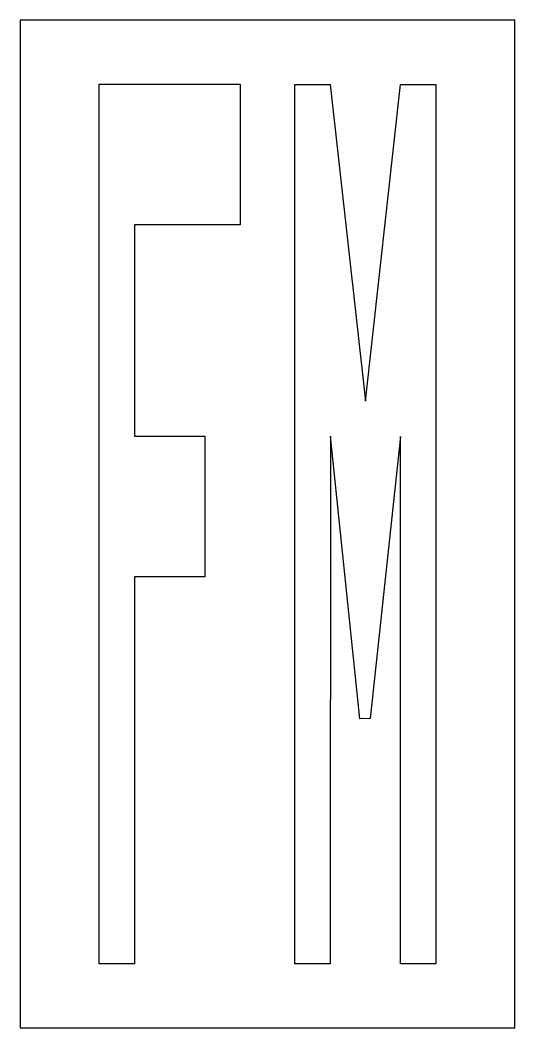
# Model space of a CAD drawing. Extents: x 0 to 27, y 0 to 55.
import ezdxf

# ---------------------------------------------------------------- set-up
doc = ezdxf.new("R2010")
doc.units = 0
doc.layers.add('CUT', color=7, linetype='Continuous')
doc.layers.add('OUTSIDE', color=1, linetype='Continuous')

msp = doc.modelspace()

# ---------------------------------------------------------------- linework, layer by layer
at = {"layer": 'CUT'}
for points in [[(12, 51.5), (12, 43.82), (6.2352, 43.82), (6.2352, 32.3), (10.0752, 32.3), (10.0752, 24.62), (6.2352, 24.62), (6.2352, 3.5), (4.3152, 3.5), (4.3152, 51.5)], [(16.92, 51.4808), (18.84, 34.196), (20.76, 51.4808), (22.6848, 51.4808), (22.6848, 3.5), (20.76, 3.5), (20.76, 32.276), (19.104, 16.8776), (18.5472, 16.8632), (16.9392, 32.2904), (16.92, 3.5), (15, 3.5), (15, 51.4808)]]:
    msp.add_lwpolyline(points, close=True, dxfattribs=at)
at = {"layer": 'OUTSIDE'}
msp.add_lwpolyline([(0, 0), (27, 0), (27, 55), (0, 55)], close=True, dxfattribs=at)

doc.saveas('drawing.dxf')
